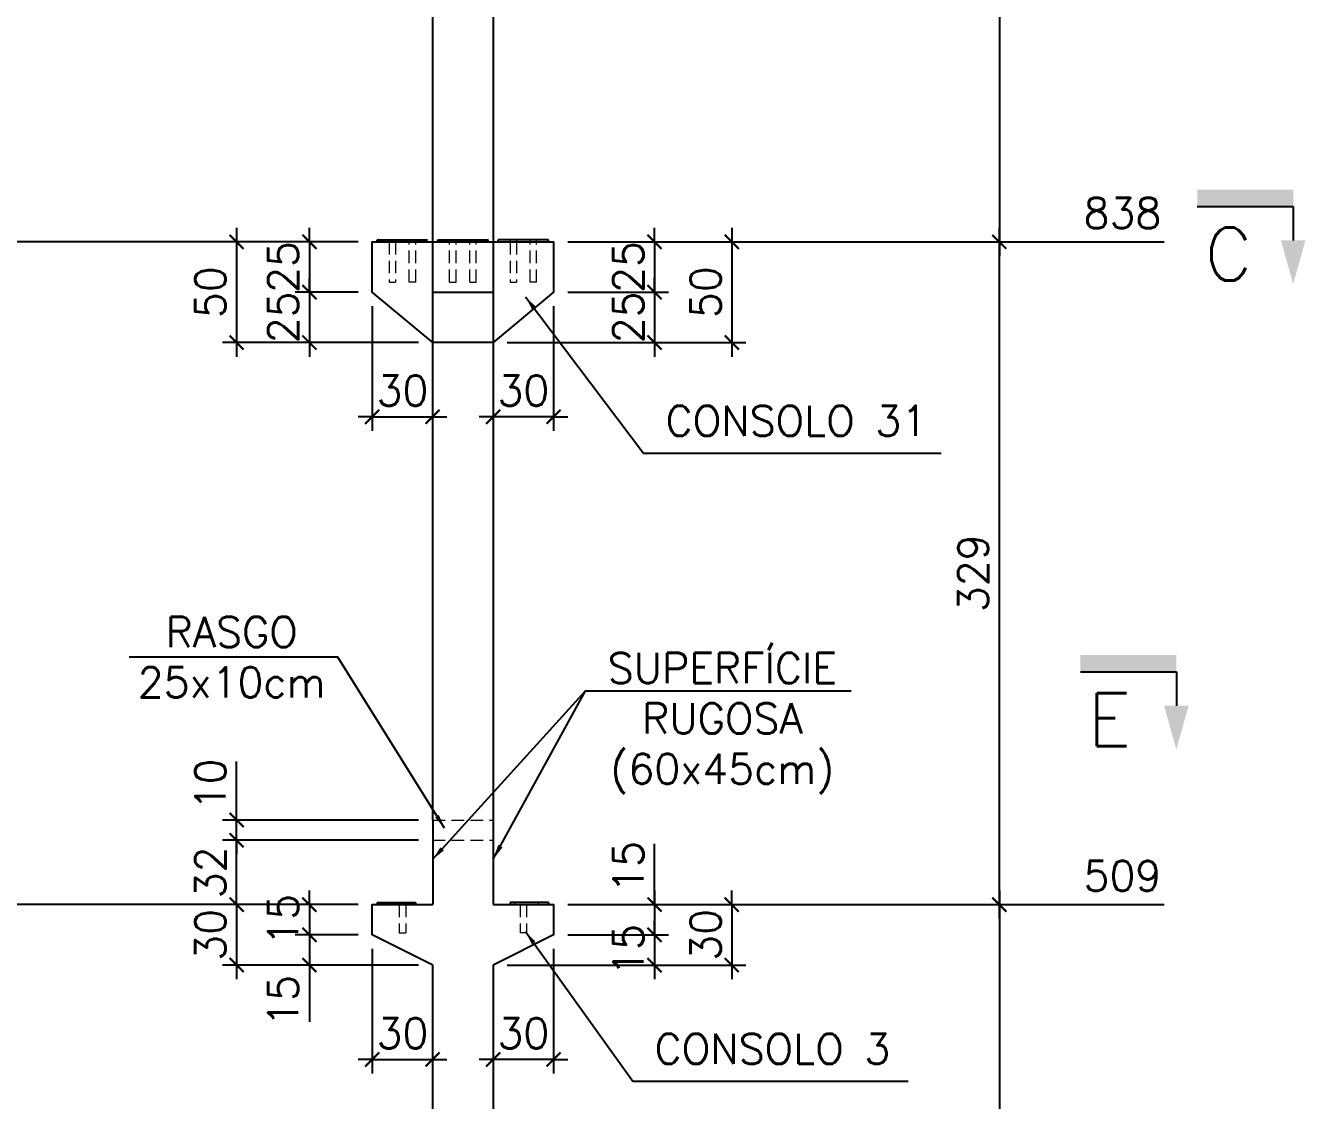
# Model space of a CAD drawing. Header units: centimetres. Extents: x 1658 to 17259, y 8294 to 11444.
# Drawn here: x 2047 to 2682, y 9808 to 10341 of the extents above; entities that cross this region are included whole.
import ezdxf

# ---------------------------------------------------------------- set-up
doc = ezdxf.new("R2010")
doc.units = ezdxf.units.CM
doc.header["$LTSCALE"] = 50
doc.header["$MEASUREMENT"] = 0
doc.header["$PDMODE"] = 67
doc.linetypes.add('DASHED', pattern=[0.75, 0.5, -0.25])
doc.linetypes.add('HIDDEN', pattern=[0.375, 0.25, -0.125])
doc.layers.add('10 TRACEJADO', color=1, linetype='DASHED', lineweight=13)
for name, color, linetype in [('COTAS-PRECON', 1, 'Continuous'), ('IND- CORTE-PRECON', 4, 'Continuous'), ('LINHA-01-PRECON', 1, 'Continuous'), ('LINHA-03-PRECON', 3, 'Continuous'), ('TEXTO-35-PRECON', 5, 'Continuous')]:
    doc.layers.add(name, color=color, linetype=linetype)
doc.styles.add('ROMANS', font='ROMANS.SHX', dxfattribs={"oblique": 15, "height": 3})
doc.styles.get("Standard").update_dxf_attribs({"font": 'romans.shx'})
doc.linetypes.add('ZIGZAG', pattern='A,0.0001,-0.2,[131,ltypeshp.shx,S=0.2,R=0,X=-0.2,Y=0],-0.4,[131,ltypeshp.shx,S=0.2,R=180,X=0.2,Y=0],-0.2', length=0.8001)
doc.dimstyles.new('ESC50-50', dxfattribs={"dimscale": 50, "dimtxt": 0.2, "dimasz": 0.15, "dimexe": 0.15, "dimexo": 0.15, "dimgap": 0.08, "dimtad": 1, "dimdec": 1, "dimzin": 12, "dimdsep": 46, "dimtxsty": 'Standard', "dimblk": 'ARCHTICK', "dimcen": 0.09, "dimdle": 0.15, "dimclrd": 256, "dimclre": 256, "dimclrt": 2, "dimazin": 3, "dimtfac": 1, "dimtdec": 1, "dimtmove": 1, "dimatfit": 2, "dimfxl": 0.15, "dimtolj": 1, "dimtzin": 0, "dimarcsym": 0})
doc.dimstyles.new('ESC75-75', dxfattribs={"dimscale": 0, "dimtxt": 15, "dimasz": 7, "dimexe": 7, "dimexo": 7, "dimgap": 5.5, "dimtad": 1, "dimdec": 1, "dimdsep": 46, "dimtxsty": 'Standard', "dimblk": 'ARCHTICK', "dimcen": 0.1, "dimdle": 7, "dimclrd": 256, "dimclre": 256, "dimclrt": 2, "dimadec": 0, "dimazin": 0, "dimtfac": 1, "dimtdec": 1, "dimtix": 1, "dimtmove": 2, "dimatfit": 3, "dimfxl": 1, "dimarcsym": 0})

# ---------------------------------------------------------------- blocks, each defined once
blk = doc.blocks.new('_ArchTick')
at = {"color": 0, "linetype": 'ByBlock', "const_width": 0.15}
blk.add_lwpolyline([(-0.5, -0.5), (0.5, 0.5)], dxfattribs=at)
blk = doc.blocks.new('*D191')
at = {"layer": 'Defpoints', "color": 0, "transparency": 16777216}
for p in [(2309.1, 9904.77), (2309.1, 9889.77), (2359.16, 9889.77)]:
    blk.add_point(p, dxfattribs=at)
at = {"layer": 'LINHA-01-PRECON', "lineweight": -2, "transparency": 16777216}
for p, q in [((2359.16, 9911.77), (2359.16, 9882.77)), ((2316.1, 9904.77), (2366.16, 9904.77)), ((2316.1, 9889.77), (2366.16, 9889.77))]:
    blk.add_line(p, q, dxfattribs=at)
at = {"layer": 'LINHA-01-PRECON', "lineweight": -2, "transparency": 16777216, "xscale": 7, "yscale": 7, "zscale": 7}
for p, rotation in [((2359.16, 9904.77), 90), ((2359.16, 9889.77), 270)]:
    blk.add_blockref('_ArchTick', p, dxfattribs=dict(at, rotation=rotation))
at = {"layer": 'LINHA-01-PRECON', "color": 2, "transparency": 16777216, "insert": (2346.16, 9923.5), "char_height": 15, "attachment_point": 5, "rotation": 90}
blk.add_mtext('15', dxfattribs=at)
blk = doc.blocks.new('*D192')
at = {"layer": 'Defpoints', "color": 0, "transparency": 16777216}
for p in [(2309.1, 9889.77), (2279.1, 9874.77), (2359.16, 9874.77)]:
    blk.add_point(p, dxfattribs=at)
at = {"layer": 'LINHA-01-PRECON', "lineweight": -2, "transparency": 16777216}
for p, q in [((2359.16, 9889.77), (2359.16, 9896.77)), ((2316.1, 9889.77), (2366.16, 9889.77)), ((2359.16, 9889.77), (2359.16, 9874.77)), ((2286.1, 9874.77), (2366.16, 9874.77)), ((2359.16, 9874.77), (2359.16, 9867.77))]:
    blk.add_line(p, q, dxfattribs=at)
at = {"layer": 'LINHA-01-PRECON', "lineweight": -2, "transparency": 16777216, "xscale": 7, "yscale": 7, "zscale": 7}
for p, rotation in [((2359.16, 9889.77), 270), ((2359.16, 9874.77), 90)]:
    blk.add_blockref('_ArchTick', p, dxfattribs=dict(at, rotation=rotation))
at = {"layer": 'LINHA-01-PRECON', "color": 2, "transparency": 16777216, "insert": (2346.16, 9882.27), "char_height": 15, "attachment_point": 5, "rotation": 90}
blk.add_mtext('15', dxfattribs=at)
blk = doc.blocks.new('*D193')
at = {"layer": 'Defpoints', "color": 0, "transparency": 16777216}
for p in [(2309.1, 9904.77), (2279.1, 9874.77), (2397.49, 9874.77)]:
    blk.add_point(p, dxfattribs=at)
at = {"layer": 'LINHA-01-PRECON', "lineweight": -2, "transparency": 16777216}
for p, q in [((2397.49, 9904.77), (2397.49, 9911.77)), ((2316.1, 9904.77), (2404.49, 9904.77)), ((2397.49, 9904.77), (2397.49, 9874.77)), ((2286.1, 9874.77), (2404.49, 9874.77)), ((2397.49, 9874.77), (2397.49, 9867.77))]:
    blk.add_line(p, q, dxfattribs=at)
at = {"layer": 'LINHA-01-PRECON', "lineweight": -2, "transparency": 16777216, "xscale": 7, "yscale": 7, "zscale": 7}
for p, rotation in [((2397.49, 9904.77), 270), ((2397.49, 9874.77), 90)]:
    blk.add_blockref('_ArchTick', p, dxfattribs=dict(at, rotation=rotation))
at = {"layer": 'LINHA-01-PRECON', "color": 2, "transparency": 16777216, "insert": (2384.49, 9889.77), "char_height": 15, "attachment_point": 5, "rotation": 90}
blk.add_mtext('30', dxfattribs=at)
blk = doc.blocks.new('*D194')
at = {"layer": 'Defpoints', "color": 0, "transparency": 16777216}
for p in [(2309.1, 9889.77, -30), (2279.1, 9827.93), (2279.1, 9827.93)]:
    blk.add_point(p, dxfattribs=at)
at = {"layer": 'LINHA-01-PRECON', "lineweight": -2, "transparency": 16777216}
for p, q in [((2309.1, 9882.77), (2309.1, 9820.93)), ((2279.1, 9827.93), (2272.1, 9827.93)), ((2309.1, 9827.93), (2279.1, 9827.93)), ((2309.1, 9827.93), (2316.1, 9827.93)), ((2279.1, 9820.93), (2279.1, 9820.93))]:
    blk.add_line(p, q, dxfattribs=at)
at = {"layer": 'LINHA-01-PRECON', "lineweight": -2, "transparency": 16777216, "xscale": 7, "yscale": 7, "zscale": 7}
blk.add_blockref('_ArchTick', (2279.1, 9827.93), dxfattribs=at)
at = {"layer": 'LINHA-01-PRECON', "lineweight": -2, "transparency": 16777216, "xscale": 7, "yscale": 7, "zscale": 7, "rotation": 180}
blk.add_blockref('_ArchTick', (2309.1, 9827.93), dxfattribs=at)
at = {"layer": 'LINHA-01-PRECON', "color": 2, "transparency": 16777216, "insert": (2294.1, 9840.93), "char_height": 15, "attachment_point": 5}
blk.add_mtext('30', dxfattribs=at)
blk = doc.blocks.new('*D195')
at = {"layer": 'Defpoints', "color": 0, "transparency": 16777216}
for p in [(2309.1, 9904.77), (2279.1, 9395.77), (2530.24, 9395.77)]:
    blk.add_point(p, dxfattribs=at)
at = {"layer": 'LINHA-01-PRECON', "lineweight": -2, "transparency": 16777216}
for p, q in [((2530.24, 9911.77), (2530.24, 9388.77)), ((2316.1, 9904.77), (2537.24, 9904.77)), ((2286.1, 9395.77), (2537.24, 9395.77))]:
    blk.add_line(p, q, dxfattribs=at)
at = {"layer": 'LINHA-01-PRECON', "lineweight": -2, "transparency": 16777216, "xscale": 7, "yscale": 7, "zscale": 7}
for p, rotation in [((2530.24, 9904.77), 90), ((2530.24, 9395.77), 270)]:
    blk.add_blockref('_ArchTick', p, dxfattribs=dict(at, rotation=rotation))
at = {"layer": 'LINHA-01-PRECON', "color": 2, "transparency": 16777216, "insert": (2517.24, 9650.27), "char_height": 15, "attachment_point": 5, "rotation": 90}
blk.add_mtext('509', dxfattribs=at)
blk = doc.blocks.new('*D196')
at = {"layer": 'Defpoints', "color": 0, "transparency": 16777216}
for p in [(2309.1, 10696.77, 60), (2309.1, 10233.77), (2530.24, 10233.77)]:
    blk.add_point(p, dxfattribs=at)
at = {"layer": 'LINHA-01-PRECON', "lineweight": -2, "transparency": 16777216}
for p, q in [((2530.24, 10703.77), (2530.24, 10226.77)), ((2316.1, 10696.77), (2537.24, 10696.77)), ((2316.1, 10233.77), (2537.24, 10233.77))]:
    blk.add_line(p, q, dxfattribs=at)
at = {"layer": 'LINHA-01-PRECON', "lineweight": -2, "transparency": 16777216, "xscale": 7, "yscale": 7, "zscale": 7}
for p, rotation in [((2530.24, 10696.77), 90), ((2530.24, 10233.77), 270)]:
    blk.add_blockref('_ArchTick', p, dxfattribs=dict(at, rotation=rotation))
at = {"layer": 'LINHA-01-PRECON', "color": 2, "transparency": 16777216, "insert": (2517.24, 10465.27), "char_height": 15, "attachment_point": 5, "rotation": 90}
blk.add_mtext('463', dxfattribs=at)
blk = doc.blocks.new('*D197')
at = {"layer": 'Defpoints', "color": 0, "transparency": 16777216}
for p in [(2309.1, 10233.77), (2530.24, 10233.77), (2309.1, 9904.77)]:
    blk.add_point(p, dxfattribs=at)
at = {"layer": 'LINHA-01-PRECON', "lineweight": -2, "transparency": 16777216}
for p, q in [((2530.24, 9897.77), (2530.24, 10240.77)), ((2316.1, 10233.77), (2537.24, 10233.77)), ((2316.1, 9904.77), (2537.24, 9904.77))]:
    blk.add_line(p, q, dxfattribs=at)
at = {"layer": 'LINHA-01-PRECON', "lineweight": -2, "transparency": 16777216, "xscale": 7, "yscale": 7, "zscale": 7}
for p, rotation in [((2530.24, 10233.77), 90), ((2530.24, 9904.77), 270)]:
    blk.add_blockref('_ArchTick', p, dxfattribs=dict(at, rotation=rotation))
at = {"layer": 'LINHA-01-PRECON', "color": 2, "transparency": 16777216, "insert": (2517.24, 10069.27), "char_height": 15, "attachment_point": 5, "rotation": 90}
blk.add_mtext('329', dxfattribs=at)
blk = doc.blocks.new('*D199')
at = {"layer": 'Defpoints', "color": 0, "transparency": 16777216}
for p in [(2219.1, 9889.77), (2187.94, 9874.77), (2249.1, 9874.77)]:
    blk.add_point(p, dxfattribs=at)
at = {"layer": 'LINHA-01-PRECON', "lineweight": -2, "transparency": 16777216}
for p, q in [((2187.94, 9896.77), (2187.94, 9867.77)), ((2212.1, 9889.77), (2180.94, 9889.77)), ((2242.1, 9874.77), (2180.94, 9874.77))]:
    blk.add_line(p, q, dxfattribs=at)
at = {"layer": 'LINHA-01-PRECON', "lineweight": -2, "transparency": 16777216, "xscale": 7, "yscale": 7, "zscale": 7}
for p, rotation in [((2187.94, 9889.77), 90), ((2187.94, 9874.77), 270)]:
    blk.add_blockref('_ArchTick', p, dxfattribs=dict(at, rotation=rotation))
at = {"layer": 'LINHA-01-PRECON', "color": 2, "transparency": 16777216, "insert": (2174.94, 9857.02), "char_height": 15, "attachment_point": 5, "rotation": 90}
blk.add_mtext('15', dxfattribs=at)
blk = doc.blocks.new('*D200')
at = {"layer": 'Defpoints', "color": 0, "transparency": 16777216}
for p in [(2219.1, 9904.77), (2151.83, 9874.77), (2249.1, 9874.77)]:
    blk.add_point(p, dxfattribs=at)
at = {"layer": 'LINHA-01-PRECON', "lineweight": -2, "transparency": 16777216}
for p, q in [((2151.83, 9904.77), (2151.83, 9911.77)), ((2212.1, 9904.77), (2144.83, 9904.77)), ((2151.83, 9904.77), (2151.83, 9874.77)), ((2242.1, 9874.77), (2144.83, 9874.77)), ((2151.83, 9874.77), (2151.83, 9867.77))]:
    blk.add_line(p, q, dxfattribs=at)
at = {"layer": 'LINHA-01-PRECON', "lineweight": -2, "transparency": 16777216, "xscale": 7, "yscale": 7, "zscale": 7}
for p, rotation in [((2151.83, 9904.77), 270), ((2151.83, 9874.77), 90)]:
    blk.add_blockref('_ArchTick', p, dxfattribs=dict(at, rotation=rotation))
at = {"layer": 'LINHA-01-PRECON', "color": 2, "transparency": 16777216, "insert": (2138.83, 9889.77), "char_height": 15, "attachment_point": 5, "rotation": 90}
blk.add_mtext('30', dxfattribs=at)
blk = doc.blocks.new('*D201')
at = {"layer": 'Defpoints', "color": 0, "transparency": 16777216}
for p in [(2219.1, 9889.77, -30), (2249.1, 9827.93), (2249.1, 9827.93)]:
    blk.add_point(p, dxfattribs=at)
at = {"layer": 'LINHA-01-PRECON', "lineweight": -2, "transparency": 16777216}
for p, q in [((2219.1, 9882.77), (2219.1, 9820.93)), ((2219.1, 9827.93), (2212.1, 9827.93)), ((2219.1, 9827.93), (2249.1, 9827.93)), ((2249.1, 9827.93), (2256.1, 9827.93)), ((2249.1, 9820.93), (2249.1, 9820.93))]:
    blk.add_line(p, q, dxfattribs=at)
at = {"layer": 'LINHA-01-PRECON', "lineweight": -2, "transparency": 16777216, "xscale": 7, "yscale": 7, "zscale": 7}
blk.add_blockref('_ArchTick', (2219.1, 9827.93), dxfattribs=at)
at = {"layer": 'LINHA-01-PRECON', "lineweight": -2, "transparency": 16777216, "xscale": 7, "yscale": 7, "zscale": 7, "rotation": 180}
blk.add_blockref('_ArchTick', (2249.1, 9827.93), dxfattribs=at)
at = {"layer": 'LINHA-01-PRECON', "color": 2, "transparency": 16777216, "insert": (2234.1, 9840.93), "char_height": 15, "attachment_point": 5}
blk.add_mtext('30', dxfattribs=at)
blk = doc.blocks.new('*D202')
at = {"layer": 'Defpoints', "color": 0, "transparency": 16777216}
for p in [(2219.1, 9904.77), (1997.96, 9395.77), (2249.1, 9395.77)]:
    blk.add_point(p, dxfattribs=at)
at = {"layer": 'LINHA-01-PRECON', "lineweight": -2, "transparency": 16777216}
for p, q in [((1997.96, 9911.77), (1997.96, 9388.77)), ((2212.1, 9904.77), (1990.96, 9904.77)), ((2242.1, 9395.77), (1990.96, 9395.77))]:
    blk.add_line(p, q, dxfattribs=at)
at = {"layer": 'LINHA-01-PRECON', "lineweight": -2, "transparency": 16777216, "xscale": 7, "yscale": 7, "zscale": 7}
for p, rotation in [((1997.96, 9904.77), 90), ((1997.96, 9395.77), 270)]:
    blk.add_blockref('_ArchTick', p, dxfattribs=dict(at, rotation=rotation))
at = {"layer": 'LINHA-01-PRECON', "color": 2, "transparency": 16777216, "insert": (1984.96, 9650.27), "char_height": 15, "attachment_point": 5, "rotation": 90}
blk.add_mtext('509', dxfattribs=at)
blk = doc.blocks.new('*D203')
at = {"layer": 'Defpoints', "color": 0, "transparency": 16777216}
for p in [(1997.95, 10233.77), (2219.1, 10233.77), (2219.1, 9904.77)]:
    blk.add_point(p, dxfattribs=at)
at = {"layer": 'LINHA-01-PRECON', "lineweight": -2, "transparency": 16777216}
for p, q in [((1997.95, 9897.77), (1997.95, 10240.77)), ((2212.1, 10233.77), (1990.95, 10233.77)), ((2212.1, 9904.77), (1990.95, 9904.77))]:
    blk.add_line(p, q, dxfattribs=at)
at = {"layer": 'LINHA-01-PRECON', "lineweight": -2, "transparency": 16777216, "xscale": 7, "yscale": 7, "zscale": 7}
for p, rotation in [((1997.95, 10233.77), 90), ((1997.95, 9904.77), 270)]:
    blk.add_blockref('_ArchTick', p, dxfattribs=dict(at, rotation=rotation))
at = {"layer": 'LINHA-01-PRECON', "color": 2, "transparency": 16777216, "insert": (1984.95, 10069.27), "char_height": 15, "attachment_point": 5, "rotation": 90}
blk.add_mtext('329', dxfattribs=at)
blk = doc.blocks.new('*D204')
at = {"layer": 'Defpoints', "color": 0, "transparency": 16777216}
for p in [(2151.83, 9936.77), (2249.1, 9936.77), (2219.1, 9904.77)]:
    blk.add_point(p, dxfattribs=at)
at = {"layer": 'LINHA-01-PRECON', "lineweight": -2, "transparency": 16777216}
for p, q in [((2151.83, 9936.77), (2151.83, 9943.77)), ((2242.1, 9936.77), (2144.83, 9936.77)), ((2151.83, 9904.77), (2151.83, 9936.77)), ((2212.1, 9904.77), (2144.83, 9904.77)), ((2151.83, 9904.77), (2151.83, 9897.77))]:
    blk.add_line(p, q, dxfattribs=at)
at = {"layer": 'LINHA-01-PRECON', "lineweight": -2, "transparency": 16777216, "xscale": 7, "yscale": 7, "zscale": 7}
for p, rotation in [((2151.83, 9936.77), 270), ((2151.83, 9904.77), 90)]:
    blk.add_blockref('_ArchTick', p, dxfattribs=dict(at, rotation=rotation))
at = {"layer": 'LINHA-01-PRECON', "color": 2, "transparency": 16777216, "insert": (2138.83, 9920.77), "char_height": 15, "attachment_point": 5, "rotation": 90}
blk.add_mtext('32', dxfattribs=at)
blk = doc.blocks.new('*D205')
at = {"layer": 'Defpoints', "color": 0, "transparency": 16777216}
for p in [(2151.83, 9946.77), (2249.1, 9946.77), (2249.1, 9936.77)]:
    blk.add_point(p, dxfattribs=at)
at = {"layer": 'LINHA-01-PRECON', "lineweight": -2, "transparency": 16777216}
for p, q in [((2151.83, 9946.77), (2151.83, 9953.77)), ((2242.1, 9946.77), (2144.83, 9946.77)), ((2151.83, 9936.77), (2151.83, 9946.77)), ((2242.1, 9936.77), (2144.83, 9936.77)), ((2151.83, 9936.77), (2151.83, 9929.77))]:
    blk.add_line(p, q, dxfattribs=at)
at = {"layer": 'LINHA-01-PRECON', "lineweight": -2, "transparency": 16777216, "xscale": 7, "yscale": 7, "zscale": 7}
for p, rotation in [((2151.83, 9946.77), 270), ((2151.83, 9936.77), 90)]:
    blk.add_blockref('_ArchTick', p, dxfattribs=dict(at, rotation=rotation))
at = {"layer": 'LINHA-01-PRECON', "color": 2, "transparency": 16777216, "insert": (2138.83, 9964.43), "char_height": 15, "attachment_point": 5, "rotation": 90}
blk.add_mtext('10', dxfattribs=at)
blk = doc.blocks.new('*D206')
at = {"layer": 'Defpoints', "color": 0, "transparency": 16777216}
for p in [(2219.1, 9904.77), (2187.94, 9889.77), (2219.1, 9889.77)]:
    blk.add_point(p, dxfattribs=at)
at = {"layer": 'LINHA-01-PRECON', "lineweight": -2, "transparency": 16777216}
for p, q in [((2187.94, 9904.77), (2187.94, 9911.77)), ((2212.1, 9904.77), (2180.94, 9904.77)), ((2187.94, 9904.77), (2187.94, 9889.77)), ((2212.1, 9889.77), (2180.94, 9889.77)), ((2187.94, 9889.77), (2187.94, 9882.77))]:
    blk.add_line(p, q, dxfattribs=at)
at = {"layer": 'LINHA-01-PRECON', "lineweight": -2, "transparency": 16777216, "xscale": 7, "yscale": 7, "zscale": 7}
for p, rotation in [((2187.94, 9904.77), 270), ((2187.94, 9889.77), 90)]:
    blk.add_blockref('_ArchTick', p, dxfattribs=dict(at, rotation=rotation))
at = {"layer": 'LINHA-01-PRECON', "color": 2, "transparency": 16777216, "insert": (2174.94, 9897.27), "char_height": 15, "attachment_point": 5, "rotation": 90}
blk.add_mtext('15', dxfattribs=at)
blk = doc.blocks.new('*D207')
at = {"layer": 'Defpoints', "color": 0, "transparency": 16777216}
for p in [(2219.1, 10696.77), (1997.96, 10233.77), (2219.1, 10233.77)]:
    blk.add_point(p, dxfattribs=at)
at = {"layer": 'LINHA-01-PRECON', "lineweight": -2, "transparency": 16777216}
for p, q in [((1997.96, 10703.77), (1997.96, 10226.77)), ((2212.1, 10696.77), (1990.96, 10696.77)), ((2212.1, 10233.77), (1990.96, 10233.77))]:
    blk.add_line(p, q, dxfattribs=at)
at = {"layer": 'LINHA-01-PRECON', "lineweight": -2, "transparency": 16777216, "xscale": 7, "yscale": 7, "zscale": 7}
for p, rotation in [((1997.96, 10696.77), 90), ((1997.96, 10233.77), 270)]:
    blk.add_blockref('_ArchTick', p, dxfattribs=dict(at, rotation=rotation))
at = {"layer": 'LINHA-01-PRECON', "color": 2, "transparency": 16777216, "insert": (1984.96, 10465.27), "char_height": 15, "attachment_point": 5, "rotation": 90}
blk.add_mtext('463', dxfattribs=at)
blk = doc.blocks.new('*D209')
at = {"layer": 'Defpoints', "color": 0, "transparency": 16777216}
for p in [(2249.1, 10773.77), (1886.9, 9395.77), (2249.1, 9395.77)]:
    blk.add_point(p, dxfattribs=at)
at = {"layer": 'LINHA-01-PRECON', "lineweight": -2, "transparency": 16777216}
for p, q in [((1886.9, 10780.77), (1886.9, 9388.77)), ((2242.1, 10773.77), (1879.9, 10773.77)), ((2242.1, 9395.77), (1879.9, 9395.77))]:
    blk.add_line(p, q, dxfattribs=at)
at = {"layer": 'LINHA-01-PRECON', "lineweight": -2, "transparency": 16777216, "xscale": 7, "yscale": 7, "zscale": 7}
for p, rotation in [((1886.9, 10773.77), 90), ((1886.9, 9395.77), 270)]:
    blk.add_blockref('_ArchTick', p, dxfattribs=dict(at, rotation=rotation))
at = {"layer": 'LINHA-01-PRECON', "color": 2, "transparency": 16777216, "insert": (1873.9, 10084.77), "char_height": 15, "attachment_point": 5, "rotation": 90}
blk.add_mtext('1378', dxfattribs=at)
blk = doc.blocks.new('IND-CORTE-')
at = {"layer": 'IND- CORTE-PRECON', "color": 1}
for p, q in [((-11.2, 63.47), (-33.6, 63.47)), ((-11.2, 0), (-11.2, 63.47))]:
    blk.add_line(p, q, dxfattribs=at)
for points in [[(-33.6, 71.55), (-62.53, 63.47), (-33.6, 55.38)], [(0, 0), (-11.2, 0), (0, 63.47), (-11.2, 63.47)]]:
    blk.add_solid(points, dxfattribs=at)
at = {"layer": 'IND- CORTE-PRECON', "linetype": 'Continuous', "style": 'ROMANS', "flags": 8}
blk.add_attdef('B', (-57.72, 9.06), '', height=35, dxfattribs=at)
blk = doc.blocks.new('*D373')
at = {"layer": 'COTAS-PRECON', "lineweight": -2, "transparency": 16777216}
blk.add_line((2537.24, 9904.77), (2612.03, 9904.77), dxfattribs=at)
at = {"layer": 'Defpoints', "color": 0, "transparency": 16777216}
for p in [(2530.24, 9904.77), (2612.03, 9904.77, 0), (2264.1, 9395.77)]:
    blk.add_point(p, dxfattribs=at)
at = {"layer": 'COTAS-PRECON', "color": 2, "transparency": 16777216, "insert": (2591.32, 9919.05), "char_height": 15, "attachment_point": 5}
blk.add_mtext('509', dxfattribs=at)
blk = doc.blocks.new('*D374')
at = {"layer": 'COTAS-PRECON', "lineweight": -2, "transparency": 16777216}
blk.add_line((2537.24, 10233.77), (2612.03, 10233.77), dxfattribs=at)
at = {"layer": 'Defpoints', "color": 0, "transparency": 16777216}
for p in [(2530.24, 10233.77), (2612.03, 10233.77, 0), (2264.1, 9395.77)]:
    blk.add_point(p, dxfattribs=at)
at = {"layer": 'COTAS-PRECON', "color": 2, "transparency": 16777216, "insert": (2591.32, 10248.05), "char_height": 15, "attachment_point": 5}
blk.add_mtext('838', dxfattribs=at)
blk = doc.blocks.new('*D375')
at = {"layer": 'COTAS-PRECON', "lineweight": -2, "transparency": 16777216}
blk.add_line((1990.96, 9904.77), (1916.16, 9904.77), dxfattribs=at)
at = {"layer": 'Defpoints', "color": 0, "transparency": 16777216}
for p in [(1916.16, 9904.77, 0), (1997.96, 9904.77), (2264.1, 9395.77)]:
    blk.add_point(p, dxfattribs=at)
at = {"layer": 'COTAS-PRECON', "color": 2, "transparency": 16777216, "insert": (1936.87, 9919.05), "char_height": 15, "attachment_point": 5}
blk.add_mtext('509', dxfattribs=at)
blk = doc.blocks.new('*D376')
at = {"layer": 'COTAS-PRECON', "lineweight": -2, "transparency": 16777216}
blk.add_line((1990.96, 10233.77), (1916.16, 10233.77), dxfattribs=at)
at = {"layer": 'Defpoints', "color": 0, "transparency": 16777216}
for p in [(1916.16, 10233.77, 0), (1997.96, 10233.77), (2264.1, 9395.77)]:
    blk.add_point(p, dxfattribs=at)
at = {"layer": 'COTAS-PRECON', "color": 2, "transparency": 16777216, "insert": (1936.87, 10248.05), "char_height": 15, "attachment_point": 5}
blk.add_mtext('838', dxfattribs=at)
blk = doc.blocks.new('*D377')
at = {"layer": 'COTAS-PRECON', "lineweight": -2, "transparency": 16777216}
blk.add_line((1990.96, 10696.77), (1916.16, 10696.77), dxfattribs=at)
at = {"layer": 'Defpoints', "color": 0, "transparency": 16777216}
for p in [(1916.16, 10696.77, 0), (1997.96, 10696.77), (2264.1, 9395.77)]:
    blk.add_point(p, dxfattribs=at)
at = {"layer": 'COTAS-PRECON', "color": 2, "transparency": 16777216, "insert": (1939.12, 10711.05), "char_height": 15, "attachment_point": 5}
blk.add_mtext('1301', dxfattribs=at)
blk = doc.blocks.new('*D378')
at = {"layer": 'COTAS-PRECON', "lineweight": -2, "transparency": 16777216}
blk.add_line((1879.9, 10773.77), (1820.94, 10773.77), dxfattribs=at)
at = {"layer": 'Defpoints', "color": 0, "transparency": 16777216}
for p in [(1820.94, 10773.77, 0), (1886.9, 10773.77), (2264.1, 9395.77)]:
    blk.add_point(p, dxfattribs=at)
at = {"layer": 'COTAS-PRECON', "color": 2, "transparency": 16777216, "insert": (1843.9, 10788.05), "char_height": 15, "attachment_point": 5}
blk.add_mtext('1378', dxfattribs=at)
blk = doc.blocks.new('*D379')
at = {"layer": 'Defpoints', "color": 0, "transparency": 16777216}
for p in [(2309.1, 10233.77), (2309.1, 10208.77), (2359.16, 10208.77)]:
    blk.add_point(p, dxfattribs=at)
at = {"layer": 'LINHA-01-PRECON', "lineweight": -2, "transparency": 16777216}
for p, q in [((2359.16, 10233.77), (2359.16, 10240.77)), ((2316.1, 10233.77), (2366.16, 10233.77)), ((2359.16, 10233.77), (2359.16, 10208.77)), ((2316.1, 10208.77), (2366.16, 10208.77)), ((2359.16, 10208.77), (2359.16, 10201.77))]:
    blk.add_line(p, q, dxfattribs=at)
at = {"layer": 'LINHA-01-PRECON', "lineweight": -2, "transparency": 16777216, "xscale": 7, "yscale": 7, "zscale": 7}
for p, rotation in [((2359.16, 10233.77), 270), ((2359.16, 10208.77), 90)]:
    blk.add_blockref('_ArchTick', p, dxfattribs=dict(at, rotation=rotation))
at = {"layer": 'LINHA-01-PRECON', "color": 2, "transparency": 16777216, "insert": (2346.16, 10221.27), "char_height": 15, "attachment_point": 5, "rotation": 90}
blk.add_mtext('25', dxfattribs=at)
blk = doc.blocks.new('*D380')
at = {"layer": 'Defpoints', "color": 0, "transparency": 16777216}
for p in [(2309.1, 10233.77), (2279.1, 10183.77), (2397.49, 10183.77)]:
    blk.add_point(p, dxfattribs=at)
at = {"layer": 'LINHA-01-PRECON', "lineweight": -2, "transparency": 16777216}
for p, q in [((2397.49, 10240.77), (2397.49, 10176.77)), ((2316.1, 10233.77), (2404.49, 10233.77)), ((2286.1, 10183.77), (2404.49, 10183.77))]:
    blk.add_line(p, q, dxfattribs=at)
at = {"layer": 'LINHA-01-PRECON', "lineweight": -2, "transparency": 16777216, "xscale": 7, "yscale": 7, "zscale": 7}
for p, rotation in [((2397.49, 10233.77), 90), ((2397.49, 10183.77), 270)]:
    blk.add_blockref('_ArchTick', p, dxfattribs=dict(at, rotation=rotation))
at = {"layer": 'LINHA-01-PRECON', "color": 2, "transparency": 16777216, "insert": (2384.49, 10208.77), "char_height": 15, "attachment_point": 5, "rotation": 90}
blk.add_mtext('50', dxfattribs=at)
blk = doc.blocks.new('*D381')
at = {"layer": 'Defpoints', "color": 0, "transparency": 16777216}
for p in [(2309.1, 10208.77, -30), (2279.1, 10146.93), (2279.1, 10146.93)]:
    blk.add_point(p, dxfattribs=at)
at = {"layer": 'LINHA-01-PRECON', "lineweight": -2, "transparency": 16777216}
for p, q in [((2309.1, 10201.77), (2309.1, 10139.93)), ((2279.1, 10146.93), (2272.1, 10146.93)), ((2309.1, 10146.93), (2279.1, 10146.93)), ((2309.1, 10146.93), (2316.1, 10146.93)), ((2279.1, 10139.93), (2279.1, 10139.93))]:
    blk.add_line(p, q, dxfattribs=at)
at = {"layer": 'LINHA-01-PRECON', "lineweight": -2, "transparency": 16777216, "xscale": 7, "yscale": 7, "zscale": 7}
blk.add_blockref('_ArchTick', (2279.1, 10146.93), dxfattribs=at)
at = {"layer": 'LINHA-01-PRECON', "lineweight": -2, "transparency": 16777216, "xscale": 7, "yscale": 7, "zscale": 7, "rotation": 180}
blk.add_blockref('_ArchTick', (2309.1, 10146.93), dxfattribs=at)
at = {"layer": 'LINHA-01-PRECON', "color": 2, "transparency": 16777216, "insert": (2294.1, 10159.93), "char_height": 15, "attachment_point": 5}
blk.add_mtext('30', dxfattribs=at)
blk = doc.blocks.new('*D382')
at = {"layer": 'Defpoints', "color": 0, "transparency": 16777216}
for p in [(2309.1, 10208.77, 15.06), (2279.1, 10183.77), (2359.16, 10183.77)]:
    blk.add_point(p, dxfattribs=at)
at = {"layer": 'LINHA-01-PRECON', "lineweight": -2, "transparency": 16777216}
for p, q in [((2359.16, 10208.77), (2359.16, 10215.77)), ((2316.1, 10208.77), (2366.16, 10208.77)), ((2359.16, 10208.77), (2359.16, 10183.77)), ((2286.1, 10183.77), (2366.16, 10183.77)), ((2359.16, 10183.77), (2359.16, 10176.77))]:
    blk.add_line(p, q, dxfattribs=at)
at = {"layer": 'LINHA-01-PRECON', "lineweight": -2, "transparency": 16777216, "xscale": 7, "yscale": 7, "zscale": 7}
for p, rotation in [((2359.16, 10208.77), 270), ((2359.16, 10183.77), 90)]:
    blk.add_blockref('_ArchTick', p, dxfattribs=dict(at, rotation=rotation))
at = {"layer": 'LINHA-01-PRECON', "color": 2, "transparency": 16777216, "insert": (2346.16, 10196.27), "char_height": 15, "attachment_point": 5, "rotation": 90}
blk.add_mtext('25', dxfattribs=at)
blk = doc.blocks.new('*D383')
at = {"layer": 'Defpoints', "color": 0, "transparency": 16777216}
for p in [(2219.1, 10233.77), (2187.94, 10208.77), (2219.1, 10208.77)]:
    blk.add_point(p, dxfattribs=at)
at = {"layer": 'LINHA-01-PRECON', "lineweight": -2, "transparency": 16777216}
for p, q in [((2187.94, 10233.77), (2187.94, 10240.77)), ((2212.1, 10233.77), (2180.94, 10233.77)), ((2187.94, 10233.77), (2187.94, 10208.77)), ((2212.1, 10208.77), (2180.94, 10208.77)), ((2187.94, 10208.77), (2187.94, 10201.77))]:
    blk.add_line(p, q, dxfattribs=at)
at = {"layer": 'LINHA-01-PRECON', "lineweight": -2, "transparency": 16777216, "xscale": 7, "yscale": 7, "zscale": 7}
for p, rotation in [((2187.94, 10233.77), 270), ((2187.94, 10208.77), 90)]:
    blk.add_blockref('_ArchTick', p, dxfattribs=dict(at, rotation=rotation))
at = {"layer": 'LINHA-01-PRECON', "color": 2, "transparency": 16777216, "insert": (2174.94, 10221.27), "char_height": 15, "attachment_point": 5, "rotation": 90}
blk.add_mtext('25', dxfattribs=at)
blk = doc.blocks.new('*D384')
at = {"layer": 'Defpoints', "color": 0, "transparency": 16777216}
for p in [(2219.1, 10208.77), (2187.94, 10183.77), (2249.1, 10183.77)]:
    blk.add_point(p, dxfattribs=at)
at = {"layer": 'LINHA-01-PRECON', "lineweight": -2, "transparency": 16777216}
for p, q in [((2187.94, 10208.77), (2187.94, 10215.77)), ((2212.1, 10208.77), (2180.94, 10208.77)), ((2187.94, 10208.77), (2187.94, 10183.77)), ((2242.1, 10183.77), (2180.94, 10183.77)), ((2187.94, 10183.77), (2187.94, 10176.77))]:
    blk.add_line(p, q, dxfattribs=at)
at = {"layer": 'LINHA-01-PRECON', "lineweight": -2, "transparency": 16777216, "xscale": 7, "yscale": 7, "zscale": 7}
for p, rotation in [((2187.94, 10208.77), 270), ((2187.94, 10183.77), 90)]:
    blk.add_blockref('_ArchTick', p, dxfattribs=dict(at, rotation=rotation))
at = {"layer": 'LINHA-01-PRECON', "color": 2, "transparency": 16777216, "insert": (2174.94, 10196.27), "char_height": 15, "attachment_point": 5, "rotation": 90}
blk.add_mtext('25', dxfattribs=at)
blk = doc.blocks.new('*D385')
at = {"layer": 'Defpoints', "color": 0, "transparency": 16777216}
for p in [(2219.1, 10208.77, -30), (2249.1, 10146.93), (2249.1, 10146.93)]:
    blk.add_point(p, dxfattribs=at)
at = {"layer": 'LINHA-01-PRECON', "lineweight": -2, "transparency": 16777216}
for p, q in [((2219.1, 10201.77), (2219.1, 10139.93)), ((2219.1, 10146.93), (2212.1, 10146.93)), ((2219.1, 10146.93), (2249.1, 10146.93)), ((2249.1, 10146.93), (2256.1, 10146.93)), ((2249.1, 10139.93), (2249.1, 10139.93))]:
    blk.add_line(p, q, dxfattribs=at)
at = {"layer": 'LINHA-01-PRECON', "lineweight": -2, "transparency": 16777216, "xscale": 7, "yscale": 7, "zscale": 7}
blk.add_blockref('_ArchTick', (2219.1, 10146.93), dxfattribs=at)
at = {"layer": 'LINHA-01-PRECON', "lineweight": -2, "transparency": 16777216, "xscale": 7, "yscale": 7, "zscale": 7, "rotation": 180}
blk.add_blockref('_ArchTick', (2249.1, 10146.93), dxfattribs=at)
at = {"layer": 'LINHA-01-PRECON', "color": 2, "transparency": 16777216, "insert": (2234.1, 10159.93), "char_height": 15, "attachment_point": 5}
blk.add_mtext('30', dxfattribs=at)
blk = doc.blocks.new('*D386')
at = {"layer": 'Defpoints', "color": 0, "transparency": 16777216}
for p in [(2219.1, 10233.77), (2151.83, 10183.77), (2249.1, 10183.77)]:
    blk.add_point(p, dxfattribs=at)
at = {"layer": 'LINHA-01-PRECON', "lineweight": -2, "transparency": 16777216}
for p, q in [((2151.83, 10240.77), (2151.83, 10176.77)), ((2212.1, 10233.77), (2144.83, 10233.77)), ((2242.1, 10183.77), (2144.83, 10183.77))]:
    blk.add_line(p, q, dxfattribs=at)
at = {"layer": 'LINHA-01-PRECON', "lineweight": -2, "transparency": 16777216, "xscale": 7, "yscale": 7, "zscale": 7}
for p, rotation in [((2151.83, 10233.77), 90), ((2151.83, 10183.77), 270)]:
    blk.add_blockref('_ArchTick', p, dxfattribs=dict(at, rotation=rotation))
at = {"layer": 'LINHA-01-PRECON', "color": 2, "transparency": 16777216, "insert": (2138.83, 10208.77), "char_height": 15, "attachment_point": 5, "rotation": 90}
blk.add_mtext('50', dxfattribs=at)

msp = doc.modelspace()

# ---------------------------------------------------------------- linework, layer by layer
at = {"layer": '10 TRACEJADO', "linetype": 'HIDDEN', "ltscale": 0.5, "extrusion": (0, 1, 0)}
for p, q in [((2227.5, 10234.77, 2.5), (2227.5, 10233.77, 2.5)), ((2227.5, 10233.77, 2.5), (2227.5, 10213.77, 2.5)), ((2230.69, 10234.77, 2.5), (2230.69, 10233.77, 2.5)), ((2230.69, 10233.77, 2.5), (2230.69, 10213.77, 2.5)), ((2237.5, 10233.77, 2.5), (2237.5, 10234.77, 2.5)), ((2237.5, 10213.77, 2.5), (2237.5, 10233.77, 2.5)), ((2240.69, 10233.77, 2.5), (2240.69, 10234.77, 2.5)), ((2240.69, 10213.77, 2.5), (2240.69, 10233.77, 2.5)), ((2257.5, 10233.77, 2.5), (2257.5, 10234.77, 2.5)), ((2257.5, 10213.77, 2.5), (2257.5, 10233.77, 2.5)), ((2260.7, 10233.77, 2.5), (2260.7, 10234.77, 2.5)), ((2260.7, 10213.77, 2.5), (2260.7, 10233.77, 2.5)), ((2267.5, 10233.77, 2.5), (2267.5, 10234.77, 2.5)), ((2267.5, 10213.77, 2.5), (2267.5, 10233.77, 2.5)), ((2270.7, 10233.77, 2.5), (2270.7, 10234.77, 2.5)), ((2270.7, 10213.77, 2.5), (2270.7, 10233.77, 2.5)), ((2287.5, 10234.77, 2.5), (2287.5, 10233.77, 2.5)), ((2287.5, 10233.77, 2.5), (2287.5, 10213.77, 2.5)), ((2290.69, 10234.77, 2.5), (2290.69, 10233.77, 2.5)), ((2290.69, 10233.77, 2.5), (2290.69, 10213.77, 2.5)), ((2297.5, 10233.77, 2.5), (2297.5, 10234.77, 2.5)), ((2297.5, 10213.77, 2.5), (2297.5, 10233.77, 2.5)), ((2300.69, 10233.77, 2.5), (2300.69, 10234.77, 2.5)), ((2300.69, 10213.77, 2.5), (2300.69, 10233.77, 2.5)), ((2227.5, 10213.77, 2.5), (2230.69, 10213.77, 2.5)), ((2240.69, 10213.77, 2.5), (2237.5, 10213.77, 2.5)), ((2257.5, 10213.77, 2.5), (2260.7, 10213.77, 2.5)), ((2267.5, 10213.77, 2.5), (2270.7, 10213.77, 2.5)), ((2287.5, 10213.77, 2.5), (2290.69, 10213.77, 2.5)), ((2300.69, 10213.77, 2.5), (2297.5, 10213.77, 2.5)), ((2226.6, 9904.77, -38940.7), (2226.6, 9905.77, -38940.7)), ((2238.1, 9904.77, -38940.7), (2238.1, 9905.77, -38940.7)), ((2290.1, 9904.77, -38940.7), (2290.1, 9905.77, -38940.7)), ((2301.6, 9904.77, -38940.7), (2301.6, 9905.77, -38940.7)), ((2232.5, 9904.77, -38940.7), (2232.5, 9890.77, -38940.7)), ((2235.7, 9904.77, -38940.7), (2235.7, 9890.77, -38940.7)), ((2292.5, 9904.77, -38940.7), (2292.5, 9890.77, -38940.7)), ((2295.7, 9904.77, -38940.7), (2295.7, 9890.77, -38940.7)), ((2232.5, 9890.77, -38940.7), (2235.7, 9890.77, -38940.7)), ((2295.7, 9890.77, -38940.7), (2292.5, 9890.77, -38940.7))]:
    msp.add_line(p, q, dxfattribs=at)
at = {"layer": '10 TRACEJADO', "linetype": 'HIDDEN', "ltscale": 0.5}
for p, q in [((2249.1, 9946.77, -42.5), (2279.1, 9946.77, 17.5)), ((2249.1, 9936.77, -42.5), (2279.1, 9936.77, 17.5))]:
    msp.add_line(p, q, dxfattribs=at)
at = {"layer": 'LINHA-01-PRECON'}
for p, q in [((2151.83, 9946.77), (2151.83, 9975.77)), ((2359.16, 9904.77), (2359.16, 9935.04)), ((2187.94, 9874.77), (2187.94, 9846.54))]:
    msp.add_line(p, q, dxfattribs=at)
at = {"layer": 'LINHA-03-PRECON', "extrusion": (0, 1, 0)}
for p, q in [((2221.6, 10234.77, 2.5), (2246.6, 10234.77, 2.5)), ((2221.6, 10233.77, 2.5), (2221.6, 10234.77, 2.5)), ((2251.6, 10234.77, 2.5), (2276.6, 10234.77, 2.5)), ((2251.6, 10233.77, 2.5), (2251.6, 10234.77, 2.5)), ((2276.6, 10233.77, 2.5), (2276.6, 10234.77, 2.5)), ((2281.6, 10233.77, 2.5), (2281.6, 10234.77, 2.5)), ((2306.6, 10234.77, 2.5), (2281.6, 10234.77, 2.5)), ((2306.6, 10233.77, 2.5), (2306.6, 10234.77, 2.5)), ((2221.6, 9905.77, -38940.7), (2240.6, 9905.77, -38940.7)), ((2221.6, 9905.77, -38940.7), (2221.6, 9904.77, -38940.7)), ((2240.6, 9905.77, -38940.7), (2240.6, 9904.77, -38940.7)), ((2306.6, 9905.77, -38940.7), (2287.6, 9905.77, -38940.7)), ((2287.6, 9905.77, -38940.7), (2287.6, 9904.77, -38940.7)), ((2306.6, 9905.77, -38940.7), (2306.6, 9904.77, -38940.7))]:
    msp.add_line(p, q, dxfattribs=at)
at = {"layer": 'LINHA-03-PRECON', "linetype": 'ZIGZAG', "ltscale": 0.1}
for p, q in [((2249.1, 9946.77), (2249.1, 9904.77, -60)), ((2279.1, 9946.77), (2279.1, 9904.77))]:
    msp.add_line(p, q, dxfattribs=at)
at = {"layer": 'LINHA-03-PRECON'}
for points in [[(2249.1, 9946.77), (2249.1, 10773.77)], [(2279.1, 10732.77), (2279.1, 10269.77)], [(2279.1, 10269.77), (2279.1, 9946.77)], [(2279.1, 9904.77), (2309.1, 9904.77), (2309.1, 9889.77), (2279.1, 9874.77)], [(2249.1, 9495.77), (2249.1, 9874.77)], [(2279.1, 9874.77), (2279.1, 9495.77)]]:
    msp.add_lwpolyline(points, dxfattribs=at)
for points, elevation in [([(2249.1, 10183.77), (2219.1, 10208.77), (2219.1, 10233.77), (2309.1, 10233.77), (2309.1, 10208.77), (2279.1, 10183.77), (2249.1, 10183.77)], 0), ([(2249.1, 10208.77), (2279.1, 10208.77)], 0), ([(2249.1, 9874.77), (2219.1, 9889.77), (2219.1, 9904.77), (2249.1, 9904.77)], -60)]:
    msp.add_lwpolyline(points, dxfattribs=dict(at, elevation=elevation))

# ---------------------------------------------------------------- block references
at = {"layer": 'TEXTO-35-PRECON', "linetype": 'ByBlock'}
ref = msp.add_blockref('IND-CORTE-', (2628.43, 10259.72), dxfattribs=dict(at, xscale=-0.75, yscale=0.75, zscale=0.75, rotation=270))
ref.add_attrib('B', 'C', (2632.09, 10214.56), dxfattribs={"layer": 'IND- CORTE-PRECON', "color": 5, "linetype": 'Continuous', "height": 26.25, "style": 'ROMANS', "flags": 8})
ref = msp.add_blockref('IND-CORTE-', (2570.47, 10028.67), dxfattribs=dict(at, xscale=-0.75, yscale=0.75, zscale=0.75, rotation=270))
ref.add_attrib('B', 'E', (2574.13, 9983.51), dxfattribs={"layer": 'IND- CORTE-PRECON', "color": 5, "linetype": 'Continuous', "height": 26.25, "style": 'ROMANS', "flags": 8})

# ---------------------------------------------------------------- texts
at = {"layer": 'COTAS-PRECON', "color": 2, "char_height": 15, "attachment_point": 5}
for s, insert in [('\\A1;CONSOLO 31', (2429.55, 10144.93, 0.02)), ('\\A1;RASGO\\P25x10cm', (2149.37, 10027.64)), ('\\A1;SUPERFÍCIE\\PRUGOSA\\P(60x45cm)', (2392.83, 9994.71)), ('\\A1;CONSOLO 3', (2417.67, 9833.21, 0.02))]:
    msp.add_mtext(s, dxfattribs=dict(at, insert=insert))

# ---------------------------------------------------------------- dimensions: what is measured, and where the dimension line sits
at = {"layer": 'COTAS-PRECON'}
for feature_location, offset, picture, middle in [((1886.9, 10773.77), (-65.96, 0), '*D378', (1843.9, 10788.05)), ((1997.95, 10696.77), (-81.79, 0), '*D377', (1939.12, 10711.05)), ((1997.95, 10233.77), (-81.79, 0), '*D376', (1936.87, 10248.05)), ((2530.24, 10233.77), (81.79, 0), '*D374', (2591.32, 10248.05)), ((1997.95, 9904.77), (-81.79, 0), '*D375', (1936.87, 9919.05)), ((2530.24, 9904.77), (81.79, 0), '*D373', (2591.32, 9919.05))]:
    dim = msp.add_ordinate_dim(feature_location=feature_location, offset=offset, dtype=0, origin=(2264.1, 9395.77), dimstyle='ESC75-75', override={"dimscale": 1}, dxfattribs=at)
    dim.commit()
    dim.dimension.update_dxf_attribs({"geometry": picture, "text_midpoint": middle})
at = {"layer": 'LINHA-01-PRECON'}
for base, p1, p2, angle, picture, middle in [((1886.9, 9395.77), (2249.1, 10773.77), (2249.1, 9395.77), 90, '*D209', (1873.9, 10084.77)), ((1997.95, 10233.77), (2219.1, 10696.77), (2219.1, 10233.77), 90, '*D207', (1984.96, 10465.27)), ((2530.24, 10233.77), (2309.1, 10696.77, 60), (2309.1, 10233.77), 90, '*D196', (2517.24, 10465.27)), ((1997.95, 10233.77), (2219.1, 9904.77), (2219.1, 10233.77), 270, '*D203', (1984.95, 10069.27)), ((2151.83, 10183.77, 0), (2219.1, 10233.77, 0), (2249.1, 10183.77, 0), 90, '*D386', (2138.83, 10208.77, 0)), ((2187.94, 10208.77, 0), (2219.1, 10233.77, 0), (2219.1, 10208.77, 0), 90, '*D383', (2174.94, 10221.27, 0)), ((2397.49, 10183.77, 15.06), (2309.1, 10233.77, 15.06), (2279.1, 10183.77, 15.06), 90, '*D380', (2384.49, 10208.77, 15.06)), ((2530.24, 10233.77), (2309.1, 9904.77), (2309.1, 10233.77), 270, '*D197', (2517.24, 10069.27)), ((2359.16, 10208.77, 15.06), (2309.1, 10233.77, 15.06), (2309.1, 10208.77, 15.06), 90, '*D379', (2346.16, 10221.27, 15.06)), ((2187.94, 10183.77, 0), (2219.1, 10208.77, 0), (2249.1, 10183.77, 0), 90, '*D384', (2174.94, 10196.27, 0)), ((2359.16, 10183.77, 0), (2309.1, 10208.77, 15.06), (2279.1, 10183.77, 0), 90, '*D382', (2346.16, 10196.27, 0)), ((2279.1, 10146.93, 0), (2309.1, 10208.77, -30), (2279.1, 10146.93, 0), 180, '*D381', (2294.1, 10159.93, 0)), ((2151.83, 9936.77), (2219.1, 9904.77), (2249.1, 9936.77), 90, '*D204', (2138.83, 9920.77)), ((1997.95, 9395.77), (2219.1, 9904.77), (2249.1, 9395.77), 90, '*D202', (1984.96, 9650.27)), ((2151.83, 9874.77), (2219.1, 9904.77), (2249.1, 9874.77), 90, '*D200', (2138.83, 9889.77)), ((2187.94, 9889.77), (2219.1, 9904.77), (2219.1, 9889.77), 90, '*D206', (2174.94, 9897.27)), ((2397.49, 9874.77), (2309.1, 9904.77), (2279.1, 9874.77), 90, '*D193', (2384.49, 9889.77)), ((2530.24, 9395.77), (2309.1, 9904.77), (2279.1, 9395.77), 90, '*D195', (2517.24, 9650.27)), ((2359.16, 9874.77), (2309.1, 9889.77), (2279.1, 9874.77), 90, '*D192', (2346.16, 9882.27)), ((2279.1, 9827.93), (2309.1, 9889.77, -30), (2279.1, 9827.93), 180, '*D194', (2294.1, 9840.93))]:
    dim = msp.add_linear_dim(base=base, p1=p1, p2=p2, angle=angle, dimstyle='ESC75-75', override={"dimscale": 1}, dxfattribs=at)
    dim.commit()
    dim.dimension.update_dxf_attribs({"geometry": picture, "text_midpoint": middle})
for base, p1, p2, picture, middle in [((2249.1, 10146.93, 0), (2219.1, 10208.77, -30), (2249.1, 10146.93, 0), '*D385', (2234.1, 10159.93, 0)), ((2249.1, 9827.93), (2219.1, 9889.77, -30), (2249.1, 9827.93), '*D201', (2234.1, 9840.93))]:
    dim = msp.add_linear_dim(base=base, p1=p1, p2=p2, dimstyle='ESC75-75', override={"dimscale": 1}, dxfattribs=at)
    dim.commit()
    dim.dimension.update_dxf_attribs({"geometry": picture, "text_midpoint": middle})
for base, p1, p2, picture, middle in [((2151.83, 9946.77), (2249.1, 9936.77), (2249.1, 9946.77), '*D205', (2138.83, 9964.43)), ((2359.16, 9889.77), (2309.1, 9904.77), (2309.1, 9889.77), '*D191', (2346.16, 9923.5)), ((2187.94, 9874.77), (2219.1, 9889.77), (2249.1, 9874.77), '*D199', (2174.94, 9857.02))]:
    dim = msp.add_linear_dim(base=base, p1=p1, p2=p2, angle=90, dimstyle='ESC75-75', override={"dimscale": 1}, dxfattribs=at)
    dim.commit()
    dim.dimension.update_dxf_attribs({"geometry": picture, "text_midpoint": middle, "dimtype": 160})

# ---------------------------------------------------------------- leaders
at = {"layer": 'COTAS-PRECON'}
for points in [[(2295.1, 10206.52, 15.06), (2353.74, 10128.95, 15.06), (2501.45, 10128.95, 15.06)], [(2254.92, 9942.76), (2201.96, 10027.64), (2098.45, 10027.64)], [(2249.1, 9927.27), (2324.87, 10010.93), (2456.73, 10010.93)], [(2295.1, 9891.48, 15.06), (2348.44, 9817.22, 15.06), (2485.05, 9817.22, 15.06)]]:
    msp.add_leader(points, dimstyle='ESC75-75', override={"dimscale": 1}, dxfattribs=at)
at = {"layer": 'LINHA-01-PRECON'}
msp.add_leader([(2279.1, 9927.27), (2324.87, 10010.93)], dimstyle='ESC50-50', override={"dimgap": 0.08, "dimtad": 1}, dxfattribs=at)

doc.saveas('drawing.dxf')
